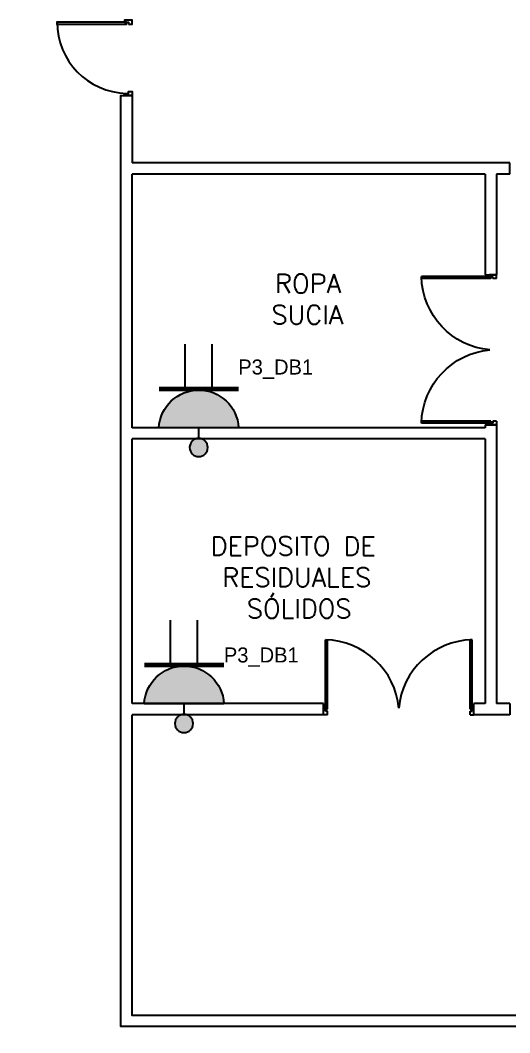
# Model space of a CAD drawing. Header units: metres. Extents: x -39 to 21688, y -24 to 9022.
# Drawn here: x 142.68 to 149.19, y -0.08 to 13.4 of the extents above; entities that cross this region are included whole.
import ezdxf

# ---------------------------------------------------------------- set-up
doc = ezdxf.new("R2010")
doc.units = ezdxf.units.M
doc.header["$MEASUREMENT"] = 0
for name, color, linetype in [('AN-TEXTO', 3, 'Continuous'), ('AR-MUROS', 6, 'Continuous'), ('AR-PUERTAS', 2, 'Continuous'), ('AR-SUELO', 1, 'Continuous'), ('AR-VENTANAS', 2, 'Continuous')]:
    doc.layers.add(name, color=color, linetype=linetype)
doc.styles.add('REGULAR-2.5', font='romans.shx', dxfattribs={"height": 2.5})

# ---------------------------------------------------------------- blocks, each defined once
blk = doc.blocks.new('111111')
at = {"layer": 'AR-PUERTAS', "linetype": 'Continuous'}
for p, q in [((254.317, 121.561), (254.317, 122.51)), ((254.342, 121.586), (254.342, 122.51)), ((256.267, 122.51), (256.242, 122.51)), ((256.242, 121.586), (256.242, 122.51)), ((256.267, 121.561), (256.267, 122.51)), ((254.292, 121.511), (254.292, 121.611)), ((254.317, 121.611), (254.292, 121.611)), ((256.267, 121.611), (256.292, 121.611)), ((256.292, 121.511), (256.292, 121.611)), ((254.342, 121.511), (254.292, 121.511)), ((254.342, 121.586), (254.317, 121.586)), ((254.342, 121.561), (254.317, 121.561)), ((254.342, 121.511), (254.342, 121.561)), ((256.242, 121.586), (256.267, 121.586)), ((256.242, 121.511), (256.242, 121.561)), ((256.242, 121.561), (256.267, 121.561)), ((256.242, 121.511), (256.292, 121.511))]:
    blk.add_line(p, q, dxfattribs=at)
for centre, start, end in [((254.297, 121.512), 5.0221, 88.847), ((256.287, 121.512), 91.153, 174.9779)]:
    blk.add_arc(centre, 0.999, start, end, dxfattribs=at)
blk = doc.blocks.new('AR-PUERTA 1')
at = {"layer": 'AR-PUERTAS', "linetype": 'Continuous'}
for points in [[(0.954, 0.033), (0.954, 0.958), (0.929, 0.958), (0.929, 0.033)], [(0.004, 0.058), (0.004, 0.008), (0.029, 0.008), (0.029, -0.042), (-0.021, -0.042), (-0.021, 0.058)], [(0.929, 0.008), (0.929, -0.042), (0.979, -0.042), (0.979, 0.058), (0.954, 0.058), (0.954, 0.008)]]:
    blk.add_lwpolyline(points, close=True, dxfattribs=at)
blk.add_arc((0.954, 0.008), 0.949, 89.9989, 178.4932, dxfattribs=at)
blk = doc.blocks.new('16A twin WP')
at = {"ltscale": 8}
h = blk.add_hatch(color=256, dxfattribs=at)
edge = h.paths.add_edge_path()
edge.add_ellipse((17.39, -0.95), major_axis=(0.17, 17.42), ratio=1, start_angle=273.7089, end_angle=447.4296, ccw=False)
edge.add_line((34.79, 0), (0, 0))
h = blk.add_hatch(color=256, dxfattribs=at)
edge = h.paths.add_edge_path()
edge.add_ellipse((17.39, -8.68), major_axis=(-2.81, 2.81), ratio=1, start_angle=0, end_angle=360)
for p, q in [((11.47, 16.91), (11.47, 36.51)), ((23.31, 16.91), (23.31, 36.51)), ((34.79, 0), (0, 0)), ((17.39, -4.7), (17.39, 0))]:
    blk.add_line(p, q, dxfattribs=at)
at = {"ltscale": 8, "const_width": 2}
blk.add_lwpolyline([(34.79, 16.91), (-0.01, 16.91)], dxfattribs=at)
at = {"ltscale": 8, "extrusion": (0, 0, -1)}
blk.add_ellipse((17.39, -0.95), major_axis=(0.17, 17.42), ratio=1, start_param=-1.525934, end_param=1.506063, dxfattribs=at)
at = {"ltscale": 8}
blk.add_ellipse((17.39, -8.68), major_axis=(-2.81, 2.81), ratio=1, start_param=3.926991, end_param=10.210176, dxfattribs=at)

msp = doc.modelspace()

# ---------------------------------------------------------------- linework, layer by layer
at = {"layer": 'AR-MUROS'}
for points in [[(237.95949, 56.44698), (237.95949, 16.81643), (237.95949, 0.00044), (150.01989, 0), (144.01989, 0), (144.01989, 12.40006), (144.16989, 12.40006), (144.16989, 11.5001)], [(149.19475, 11.5001), (149.01989, 11.5001), (144.16989, 11.5001)], [(149.19475, 11.3501), (149.19475, 11.5001)], [(144.16989, 7.9751), (144.16989, 11.3501)], [(148.86989, 11.3501), (144.16989, 11.3501)], [(148.86989, 11.3501), (148.86989, 10.0107)], [(149.19475, 11.3501), (149.01989, 11.3501)], [(149.01989, 11.3501), (149.01989, 10.0107)], [(148.86989, 10.0107), (149.01989, 10.0107)], [(148.86989, 7.9751), (144.16989, 7.9751)], [(148.86989, 8.0107), (148.86989, 7.9751)], [(148.86989, 8.0107), (149.01989, 8.0107)], [(149.01989, 8.0107), (149.01989, 4.3001)], [(144.16989, 4.3001), (144.16989, 7.8251)], [(148.86989, 7.8251), (144.16989, 7.8251)], [(148.86989, 7.8251), (148.86989, 4.3001)], [(146.71819, 4.3001), (144.16989, 4.3001)], [(146.71819, 4.1501), (146.71819, 4.3001)], [(148.86989, 4.3001), (148.71819, 4.3001)], [(148.71819, 4.1501), (148.71819, 4.3001)], [(149.19475, 4.3001), (149.01989, 4.3001)], [(149.19475, 4.3001), (149.19475, 4.1501)], [(199.38066, 0.15024), (150.01989, 0.15), (144.16989, 0.15), (144.16989, 4.1501)], [(146.71819, 4.1501), (144.16989, 4.1501)], [(149.19475, 4.1501), (148.71819, 4.1501)]]:
    msp.add_lwpolyline(points, dxfattribs=at)
at = {"layer": 'AR-PUERTAS'}
msp.add_circle((164.88265, 27.62249), 40.08066, dxfattribs=at)

# ---------------------------------------------------------------- block references
at = {"xscale": -1, "rotation": 90}
msp.add_blockref('111111', (270.531, 264.30289), dxfattribs=at)
msp.add_blockref('111111', (-107.574, -117.36101))
at = {"layer": 'AR-MUROS', "rotation": 90.00000000000001}
msp.add_blockref('AR-PUERTA 1', (144.12826, 12.42088), dxfattribs=at)
at = {"layer": 'AR-SUELO', "xscale": 0.0304565344946113, "yscale": 0.0304565344946113, "zscale": 0.0304565344946113}
for p in [(144.52663, 7.97501), (144.33116, 4.30001)]:
    msp.add_blockref('16A twin WP', p, dxfattribs=at)

# ---------------------------------------------------------------- texts
at = {"layer": 'AN-TEXTO', "char_height": 0.25, "attachment_point": 1, "style": 'REGULAR-2.5'}
for s, insert in [('\\pi1.31015;ROPA\\P\\pi1.26253;SUCIA ', (144.76208, 10.01959)), ('\\pi0.5542;DEPOSITO DE\\P\\pi0.70896;RESIDUALES \\P\\pi1.03634;SÓLIDOS ', (144.6602, 6.5234))]:
    msp.add_mtext_dynamic_manual_height_columns(s, width=3.5369651, gutter_width=1.25, heights=[0], dxfattribs=dict(at, insert=insert))
at = {"layer": 'AR-VENTANAS', "char_height": 0.2, "attachment_point": 1}
for insert in [(145.58241, 8.88302), (145.39086, 5.04835)]:
    msp.add_mtext_dynamic_manual_height_columns('P3_DB1', width=3.1262579, gutter_width=1, heights=[0], dxfattribs=dict(at, insert=insert))

doc.saveas('drawing.dxf')
